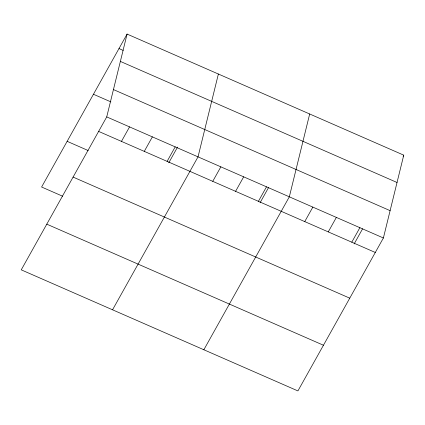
<?xml version="1.0" encoding="UTF-8"?>
<svg xmlns="http://www.w3.org/2000/svg" width="425" height="425" viewBox="0 0 425 425"><rect width="100%" height="100%" fill="white"/><g stroke="black" fill="none" stroke-linecap="round" stroke-linejoin="round"><path stroke-width="0.64" d="M106.728 116.902L127.086 34.074L403.75 155.157L383.392 237.984L297.914 390.926L21.25 269.843L106.728 116.902L383.392 237.984M218.381 74.03L198.029 156.857L112.551 309.798M309.682 113.99L289.329 196.812L203.851 349.759M127.086 34.074L41.607 187.016L62.629 196.217M121.454 141.382L129.551 126.889M144.277 151.374L152.378 136.877M167.105 161.362L175.201 146.869M168.773 162.796L177.544 147.103M212.75 181.342L220.851 166.844M235.577 191.33L243.679 176.837M258.4 201.317L266.502 186.825M260.073 202.752L268.531 187.622M304.746 221.6L312.842 207.108M328.259 231.891L336.361 217.398M351.778 242.186L359.879 227.688M354.142 243.918L362.599 228.788M403.128 156.273L403.75 155.157M118.984 48.567L123.186 50.41M120.365 61.407L397.035 182.49M113.443 89.569L390.113 210.651M93.447 94.254L110.867 101.878M98.627 131.394L375.296 252.477M67.139 141.328L88.161 150.53M73.095 177.082L349.759 298.164M46.782 224.156L323.452 345.238"/></g></svg>
